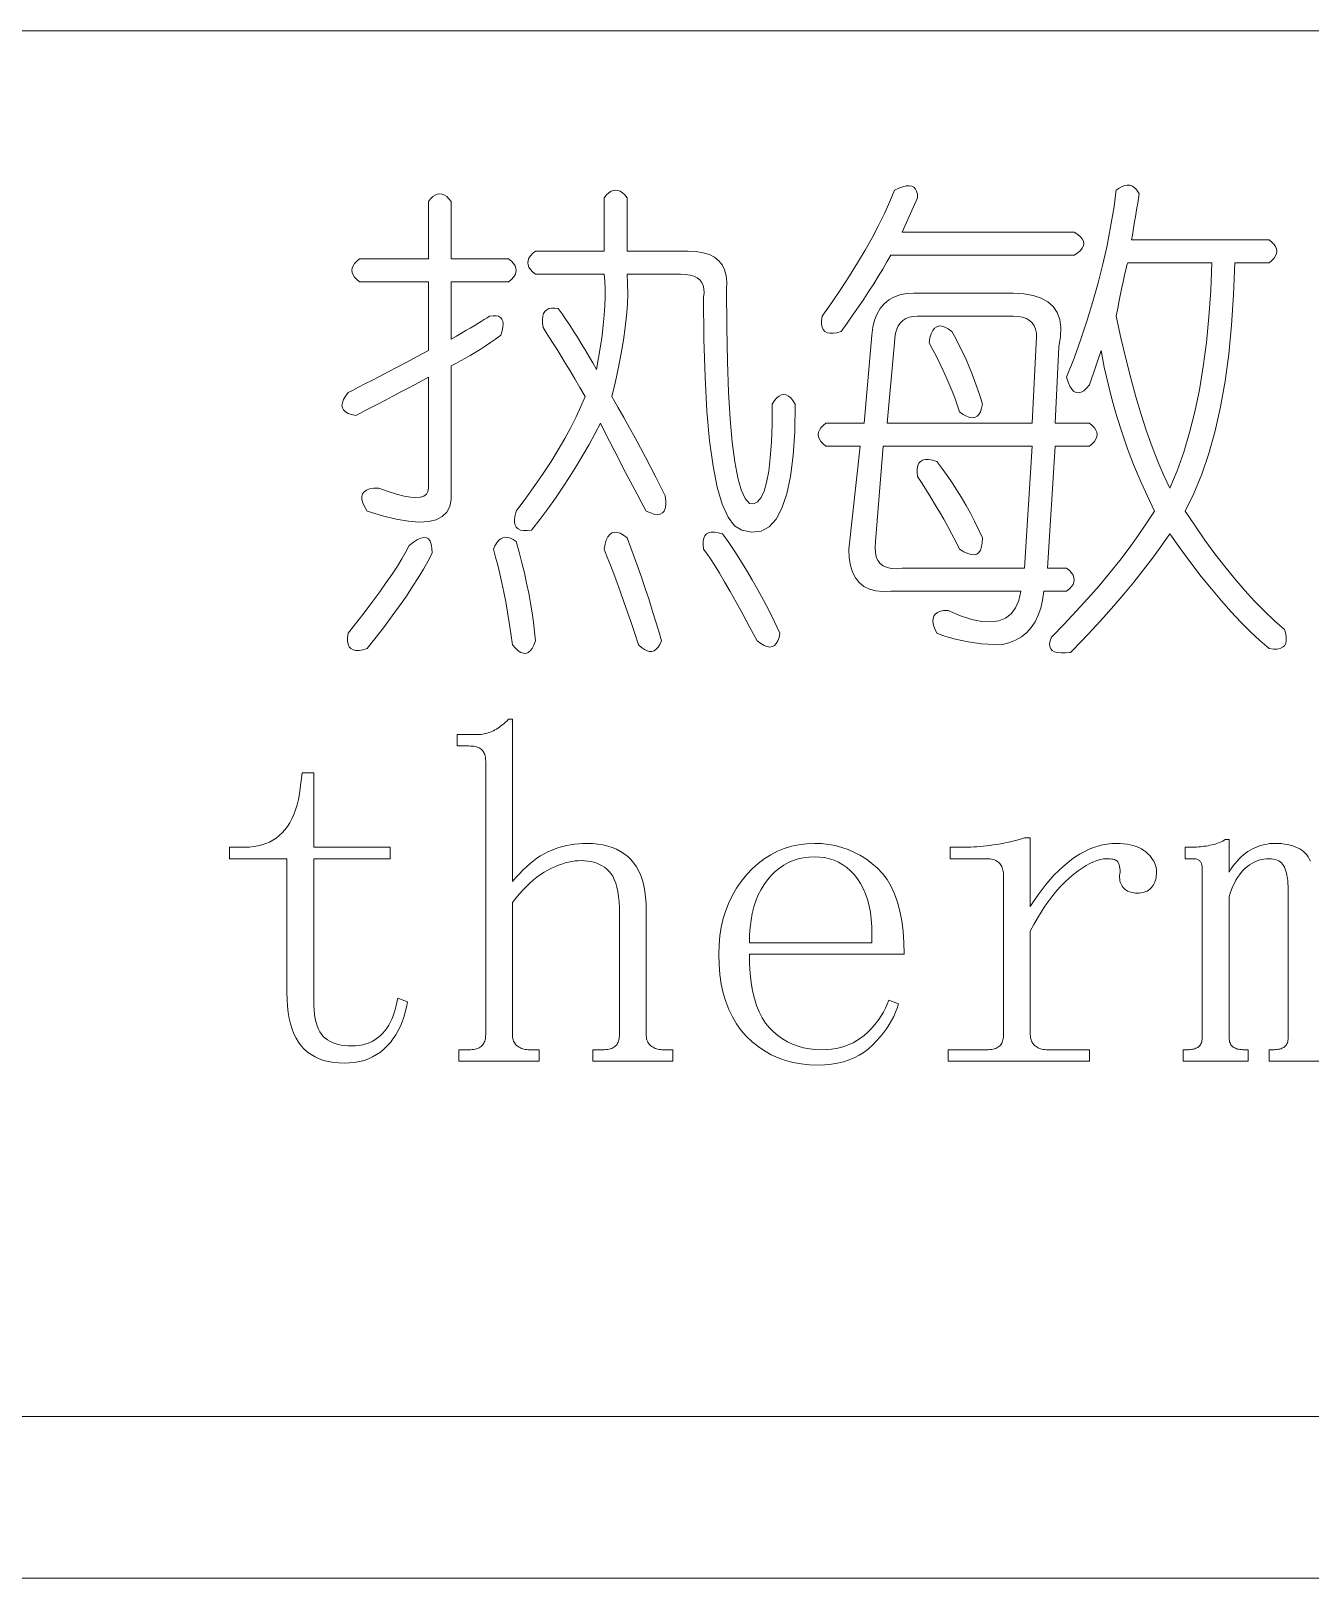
# Model space of a CAD drawing. Extents: x 1 to 297, y 1 to 210.
# Drawn here: x 252.56 to 257.53, y 28.88 to 34.9 of the extents above; entities that cross this region are included whole.
import ezdxf

# ---------------------------------------------------------------- set-up
doc = ezdxf.new("R2010")
doc.units = 0

msp = doc.modelspace()

# ---------------------------------------------------------------- linework, layer by layer
at = {"color": 7, "lineweight": 13}
for p, q in [((220.3005, 34.8983), (295.449, 34.8983)), ((220.3005, 29.5098), (295.449, 29.5098)), ((196.8717, 28.8821), (295.987, 28.8821))]:
    msp.add_line(p, q, dxfattribs=at)
for points in [[(255.919, 34.2795), (255.9359, 34.2872), (255.9511, 34.2925), (255.9644, 34.2955), (255.976, 34.2961), (255.9858, 34.2943), (255.9939, 34.2902), (256.0001, 34.2836), (256.0045, 34.2747), (256.0072, 34.2634), (256.0081, 34.2498), (255.9487, 34.116), (256.6172, 34.116), (256.6306, 34.1071), (256.641, 34.0982), (256.6485, 34.0893), (256.6529, 34.0804), (256.6544, 34.0715), (256.6529, 34.0626), (256.6485, 34.0536), (256.641, 34.0447), (256.6306, 34.0358), (256.6172, 34.0269), (255.9041, 34.0269), (255.8888, 33.9999), (255.8726, 33.9722), (255.8555, 33.944), (255.8376, 33.9152), (255.8187, 33.8858), (255.7989, 33.8557), (255.7783, 33.8251), (255.7567, 33.7939), (255.7343, 33.7621), (255.711, 33.7298), (255.6942, 33.725), (255.6795, 33.7226), (255.6668, 33.7226), (255.6563, 33.725), (255.6478, 33.7298), (255.6414, 33.7369), (255.6371, 33.7464), (255.6349, 33.7583), (255.6348, 33.7725), (255.6367, 33.7892), (255.6743, 33.8422), (255.7098, 33.8944), (255.7432, 33.9456), (255.7746, 33.996), (255.8038, 34.0455), (255.831, 34.0941), (255.8561, 34.1417), (255.8792, 34.1885), (255.9001, 34.2345)], [(256.7807, 34.2795), (256.7923, 34.2873), (256.8033, 34.2931), (256.8137, 34.2969), (256.8235, 34.2985), (256.8327, 34.298), (256.8413, 34.2955), (256.8493, 34.2909), (256.8568, 34.2842), (256.8636, 34.2755), (256.8698, 34.2646), (256.8669, 34.2468), (256.8639, 34.229), (256.8609, 34.2111), (256.8579, 34.1933), (256.855, 34.1755), (256.852, 34.1576), (256.849, 34.1398), (256.8461, 34.122), (256.8431, 34.1042), (256.8401, 34.0863), (257.375, 34.0863), (257.3857, 34.0774), (257.394, 34.0685), (257.3999, 34.0596), (257.4035, 34.0507), (257.4047, 34.0418), (257.4035, 34.0328), (257.3999, 34.0239), (257.394, 34.015), (257.3857, 34.0061), (257.375, 33.9972), (257.2412, 33.9972), (257.2367, 33.8725), (257.2288, 33.7541), (257.2176, 33.642), (257.2032, 33.536), (257.1855, 33.4363), (257.1646, 33.3429), (257.1404, 33.2557), (257.1129, 33.1747), (257.0821, 33.1), (257.0481, 33.0315), (257.0867, 32.9734), (257.1254, 32.918), (257.164, 32.8652), (257.2026, 32.8152), (257.2412, 32.7678), (257.2799, 32.723), (257.3185, 32.681), (257.3571, 32.6416), (257.3958, 32.6049), (257.4344, 32.5709), (257.4391, 32.5541), (257.4415, 32.5394), (257.4415, 32.5268), (257.4391, 32.5162), (257.4344, 32.5078), (257.4273, 32.5014), (257.4178, 32.4971), (257.4059, 32.4948), (257.3916, 32.4947), (257.375, 32.4966), (257.339, 32.5278), (257.3025, 32.562), (257.2653, 32.5991), (257.2276, 32.6392), (257.1893, 32.6823), (257.1503, 32.7284), (257.1108, 32.7774), (257.0707, 32.8294), (257.03, 32.8844), (256.9887, 32.9423), (256.9554, 32.8949), (256.9209, 32.8478), (256.8853, 32.801), (256.8484, 32.7545), (256.8104, 32.7083), (256.7712, 32.6624), (256.7308, 32.6168), (256.6892, 32.5715), (256.6464, 32.5265), (256.6024, 32.4818), (256.5829, 32.4797), (256.5662, 32.4794), (256.552, 32.4809), (256.5406, 32.4841), (256.5318, 32.4892), (256.5257, 32.496), (256.5223, 32.5046), (256.5216, 32.515), (256.5235, 32.5272), (256.5281, 32.5412), (256.5776, 32.5916), (256.625, 32.6416), (256.6703, 32.6914), (256.7135, 32.7409), (256.7547, 32.79), (256.7938, 32.8389), (256.8307, 32.8875), (256.8657, 32.9358), (256.8985, 32.9838), (256.9293, 33.0315), (256.9004, 33.0912), (256.8734, 33.1515), (256.8481, 33.2124), (256.8247, 33.2739), (256.803, 33.336), (256.7831, 33.3987), (256.7649, 33.462), (256.7486, 33.5259), (256.734, 33.5904), (256.7213, 33.6555), (256.6767, 33.5218), (256.6651, 33.5087), (256.6541, 33.4992), (256.6437, 33.4932), (256.6339, 33.4909), (256.6247, 33.492), (256.6161, 33.4968), (256.608, 33.5051), (256.6006, 33.517), (256.5938, 33.5325), (256.5876, 33.5515), (256.6162, 33.6256), (256.6428, 33.6995), (256.6673, 33.773), (256.6898, 33.8462), (256.7101, 33.9192), (256.7284, 33.9918), (256.7446, 34.0642), (256.7587, 34.1362), (256.7707, 34.208)], [(253.839, 34.012), (254.1064, 34.012), (254.1064, 34.2349), (254.1153, 34.2456), (254.1242, 34.2539), (254.1331, 34.2599), (254.1421, 34.2634), (254.151, 34.2646), (254.1599, 34.2634), (254.1688, 34.2599), (254.1777, 34.2539), (254.1866, 34.2456), (254.1955, 34.2349), (254.1955, 34.012), (254.4184, 34.012), (254.4291, 34.0031), (254.4374, 33.9942), (254.4434, 33.9853), (254.4469, 33.9764), (254.4481, 33.9675), (254.4469, 33.9586), (254.4434, 33.9496), (254.4374, 33.9407), (254.4291, 33.9318), (254.4184, 33.9229), (254.1955, 33.9229), (254.1955, 33.7), (254.2157, 33.7116), (254.2348, 33.7226), (254.2526, 33.733), (254.2692, 33.7428), (254.2847, 33.752), (254.299, 33.7607), (254.312, 33.7687), (254.3239, 33.7761), (254.3346, 33.7829), (254.3441, 33.7892), (254.3579, 33.7911), (254.3697, 33.791), (254.3793, 33.7887), (254.3869, 33.7844), (254.3924, 33.778), (254.3958, 33.7696), (254.3972, 33.759), (254.3964, 33.7464), (254.3936, 33.7317), (254.3887, 33.7149), (254.368, 33.7003), (254.3477, 33.6864), (254.3276, 33.673), (254.3079, 33.6602), (254.2884, 33.648), (254.2692, 33.6365), (254.2504, 33.6255), (254.2318, 33.6151), (254.2135, 33.6053), (254.1955, 33.596), (254.1955, 33.076), (254.1896, 33.0489), (254.1777, 33.0267), (254.1599, 33.0096), (254.1361, 32.9976), (254.1064, 32.9906), (254.0707, 32.9887), (254.0291, 32.9918), (253.9816, 33), (253.9281, 33.0132), (253.8687, 33.0315), (253.8584, 33.0484), (253.8515, 33.0636), (253.8477, 33.0769), (253.8473, 33.0885), (253.8501, 33.0983), (253.8562, 33.1064), (253.8656, 33.1126), (253.8782, 33.1171), (253.8941, 33.1197), (253.9133, 33.1206), (253.95, 33.1072), (253.9828, 33.0968), (254.0118, 33.0894), (254.0369, 33.085), (254.0581, 33.0835), (254.0755, 33.085), (254.089, 33.0894), (254.0987, 33.0968), (254.1045, 33.1072), (254.1064, 33.1206), (254.1064, 33.5515), (254.0688, 33.5313), (254.0333, 33.5123), (253.9999, 33.4944), (253.9685, 33.4778), (253.9393, 33.4623), (253.9121, 33.4481), (253.887, 33.435), (253.8639, 33.4231), (253.843, 33.4124), (253.8241, 33.4029), (253.8078, 33.4065), (253.7944, 33.4112), (253.784, 33.4172), (253.7766, 33.4243), (253.7721, 33.4326), (253.7706, 33.4421), (253.7721, 33.4528), (253.7766, 33.4647), (253.784, 33.4778), (253.7944, 33.492), (253.8136, 33.5017), (253.8354, 33.5128), (253.8599, 33.5255), (253.8871, 33.5396), (253.917, 33.5552), (253.9495, 33.5723), (253.9847, 33.5908), (254.0226, 33.6109), (254.0632, 33.6324), (254.1064, 33.6555), (254.1064, 33.9229), (253.839, 33.9229), (253.8283, 33.9318), (253.8199, 33.9407), (253.814, 33.9496), (253.8104, 33.9586), (253.8092, 33.9675), (253.8104, 33.9764), (253.814, 33.9853), (253.8199, 33.9942), (253.8283, 34.0031)], [(254.5224, 33.9526), (254.5117, 33.9615), (254.5034, 33.9704), (254.4974, 33.9794), (254.4939, 33.9883), (254.4927, 33.9972), (254.4939, 34.0061), (254.4974, 34.015), (254.5034, 34.0239), (254.5117, 34.0328), (254.5224, 34.0418), (254.7898, 34.0418), (254.7898, 34.2498), (254.7987, 34.2605), (254.8077, 34.2688), (254.8166, 34.2747), (254.8255, 34.2783), (254.8344, 34.2795), (254.8433, 34.2783), (254.8522, 34.2747), (254.8611, 34.2688), (254.8701, 34.2605), (254.879, 34.2498), (254.879, 34.0418), (255.1167, 34.0418), (255.1476, 34.0403), (255.1749, 34.0358), (255.1987, 34.0284), (255.2189, 34.018), (255.2355, 34.0046), (255.2486, 33.9883), (255.2581, 33.969), (255.2641, 33.9467), (255.2664, 33.9214), (255.2653, 33.8932), (255.2661, 33.7458), (255.2688, 33.6127), (255.2733, 33.4938), (255.2795, 33.3892), (255.2875, 33.2989), (255.2973, 33.2228), (255.3089, 33.161), (255.3223, 33.1135), (255.3375, 33.0802), (255.3544, 33.0612), (255.3713, 33.0597), (255.3865, 33.0671), (255.3999, 33.0835), (255.4115, 33.1087), (255.4212, 33.1429), (255.4293, 33.186), (255.4355, 33.238), (255.44, 33.2989), (255.4427, 33.3687), (255.4435, 33.4475), (255.4525, 33.4608), (255.4614, 33.4712), (255.4703, 33.4787), (255.4792, 33.4831), (255.4881, 33.4846), (255.497, 33.4831), (255.5059, 33.4787), (255.5149, 33.4712), (255.5238, 33.4608), (255.5327, 33.4475), (255.5306, 33.341), (255.5244, 33.2472), (255.514, 33.1662), (255.4994, 33.098), (255.4807, 33.0426), (255.4578, 33), (255.4308, 32.9701), (255.3996, 32.953), (255.3642, 32.9487), (255.3247, 32.9572), (255.2965, 32.9743), (255.2712, 33.0077), (255.2489, 33.0575), (255.2296, 33.1236), (255.2133, 33.206), (255.1999, 33.3048), (255.1895, 33.42), (255.1821, 33.5515), (255.1776, 33.6993), (255.1761, 33.8635), (255.1779, 33.8804), (255.1773, 33.8956), (255.1743, 33.9089), (255.169, 33.9205), (255.1613, 33.9303), (255.1512, 33.9384), (255.1387, 33.9446), (255.1238, 33.9491), (255.1066, 33.9517), (255.087, 33.9526), (254.879, 33.9526), (254.8811, 33.9158), (254.8813, 33.8765), (254.8799, 33.8349), (254.8766, 33.791), (254.8715, 33.7446), (254.8647, 33.6959), (254.8561, 33.6448), (254.8457, 33.5913), (254.8335, 33.5354), (254.8195, 33.4772), (254.843, 33.4359), (254.8659, 33.3952), (254.8882, 33.3551), (254.9099, 33.3155), (254.931, 33.2766), (254.9515, 33.2383), (254.9714, 33.2006), (254.9907, 33.1634), (255.0094, 33.1269), (255.0275, 33.0909), (255.0295, 33.0716), (255.0293, 33.0552), (255.0271, 33.0419), (255.0228, 33.0315), (255.0164, 33.024), (255.0079, 33.0196), (254.9974, 33.0181), (254.9848, 33.0196), (254.97, 33.024), (254.9533, 33.0315), (254.9354, 33.0643), (254.9176, 33.0974), (254.8998, 33.1309), (254.8819, 33.1646), (254.8641, 33.1986), (254.8463, 33.2329), (254.8285, 33.2676), (254.8106, 33.3025), (254.7928, 33.3377), (254.775, 33.3732), (254.7536, 33.3316), (254.731, 33.29), (254.7072, 33.2484), (254.6823, 33.2068), (254.6561, 33.1652), (254.6288, 33.1236), (254.6003, 33.082), (254.5705, 33.0404), (254.5396, 32.9988), (254.5075, 32.9572), (254.4909, 32.9553), (254.4766, 32.9554), (254.4648, 32.9576), (254.4552, 32.9619), (254.4481, 32.9683), (254.4434, 32.9768), (254.441, 32.9874), (254.441, 33), (254.4434, 33.0147), (254.4481, 33.0315), (254.4855, 33.0814), (254.5206, 33.1301), (254.5533, 33.1777), (254.5836, 33.224), (254.6115, 33.2692), (254.6371, 33.3132), (254.6603, 33.356), (254.6811, 33.3976), (254.6995, 33.438), (254.7155, 33.4772), (254.6952, 33.512), (254.6757, 33.5449), (254.6572, 33.5761), (254.6395, 33.6056), (254.6227, 33.6332), (254.6068, 33.659), (254.5918, 33.6831), (254.5777, 33.7054), (254.5644, 33.7259), (254.5521, 33.7446), (254.55, 33.7614), (254.5497, 33.7761), (254.5512, 33.7887), (254.5545, 33.7993), (254.5595, 33.8078), (254.5664, 33.8141), (254.575, 33.8185), (254.5854, 33.8207), (254.5976, 33.8208), (254.6115, 33.8189), (254.6264, 33.7978), (254.6413, 33.7761), (254.6561, 33.7538), (254.671, 33.7309), (254.6858, 33.7075), (254.7007, 33.6834), (254.7155, 33.6587), (254.7304, 33.6335), (254.7453, 33.6076), (254.7601, 33.5812), (254.7684, 33.6277), (254.7756, 33.6721), (254.7815, 33.7145), (254.7863, 33.7547), (254.7898, 33.7929), (254.7922, 33.829), (254.7934, 33.863), (254.7934, 33.895), (254.7922, 33.9248), (254.7898, 33.9526)], [(257.1521, 33.9972), (256.8253, 33.9972), (256.8221, 33.9871), (256.8187, 33.9746), (256.815, 33.9597), (256.811, 33.9425), (256.8067, 33.9229), (256.8021, 33.9009), (256.7972, 33.8765), (256.792, 33.8498), (256.7865, 33.8207), (256.7807, 33.7892), (256.7988, 33.7049), (256.8175, 33.6246), (256.8369, 33.5481), (256.8568, 33.4754), (256.8773, 33.4066), (256.8983, 33.3417), (256.92, 33.2806), (256.9423, 33.2234), (256.9652, 33.1701), (256.9887, 33.1206), (257.0171, 33.1882), (257.0428, 33.2603), (257.0658, 33.3368), (257.0862, 33.4178), (257.1038, 33.5032), (257.1188, 33.5931), (257.1312, 33.6874), (257.1408, 33.7862), (257.1478, 33.8895)], [(256.5876, 32.7195), (256.4984, 32.7195), (256.4941, 32.6853), (256.4871, 32.6541), (256.4774, 32.6259), (256.4651, 32.6006), (256.4501, 32.5783), (256.4324, 32.559), (256.4121, 32.5427), (256.389, 32.5293), (256.3633, 32.5189), (256.335, 32.5115), (256.3084, 32.5119), (256.2821, 32.5133), (256.2561, 32.5155), (256.2304, 32.5186), (256.205, 32.5226), (256.1799, 32.5275), (256.1551, 32.5333), (256.1305, 32.54), (256.1063, 32.5476), (256.0824, 32.556), (256.0748, 32.573), (256.0699, 32.5881), (256.0677, 32.6015), (256.0681, 32.6131), (256.0713, 32.6229), (256.0771, 32.6309), (256.0855, 32.6372), (256.0966, 32.6416), (256.1105, 32.6443), (256.127, 32.6452), (256.1753, 32.6245), (256.2191, 32.6101), (256.2585, 32.602), (256.2934, 32.6), (256.3238, 32.6043), (256.3498, 32.6149), (256.3714, 32.6317), (256.3885, 32.6547), (256.4011, 32.684), (256.4093, 32.7195), (255.9041, 32.7195), (255.8731, 32.7184), (255.8453, 32.7213), (255.8208, 32.7279), (255.7995, 32.7385), (255.7815, 32.7529), (255.7668, 32.7712), (255.7554, 32.7933), (255.7472, 32.8193), (255.7423, 32.8492), (255.7407, 32.8829), (255.7853, 33.284), (255.6515, 33.284), (255.6408, 33.293), (255.6325, 33.3019), (255.6266, 33.3108), (255.623, 33.3197), (255.6218, 33.3286), (255.623, 33.3375), (255.6266, 33.3464), (255.6325, 33.3554), (255.6408, 33.3643), (255.6515, 33.3732), (255.8001, 33.3732), (255.8298, 33.7149), (255.8341, 33.746), (255.8411, 33.7737), (255.8508, 33.7983), (255.8631, 33.8195), (255.8781, 33.8375), (255.8958, 33.8522), (255.9162, 33.8636), (255.9392, 33.8718), (255.9649, 33.8767), (255.9933, 33.8783), (256.3795, 33.8783), (256.4214, 33.8763), (256.458, 33.87), (256.4892, 33.8596), (256.515, 33.8451), (256.5356, 33.8263), (256.5507, 33.8035), (256.5605, 33.7764), (256.565, 33.7452), (256.5641, 33.7099), (256.5578, 33.6703), (256.543, 33.3732), (256.6767, 33.3732), (256.6874, 33.3643), (256.6957, 33.3554), (256.7016, 33.3464), (256.7052, 33.3375), (256.7064, 33.3286), (256.7052, 33.3197), (256.7016, 33.3108), (256.6957, 33.3019), (256.6874, 33.293), (256.6767, 33.284), (256.543, 33.284), (256.5132, 32.8086), (256.5876, 32.8086), (256.5982, 32.7997), (256.6066, 32.7908), (256.6125, 32.7819), (256.6161, 32.773), (256.6172, 32.764), (256.6161, 32.7551), (256.6125, 32.7462), (256.6066, 32.7373), (256.5982, 32.7284)], [(256.3795, 33.7892), (256.0081, 33.7892), (255.9912, 33.7881), (255.976, 33.785), (255.9626, 33.7798), (255.9511, 33.7725), (255.9413, 33.7632), (255.9332, 33.7517), (255.927, 33.7382), (255.9225, 33.7226), (255.9199, 33.7049), (255.919, 33.6852), (255.8893, 33.3732), (256.4538, 33.3732), (256.4687, 33.6852), (256.4705, 33.7049), (256.4699, 33.7226), (256.4669, 33.7382), (256.4615, 33.7517), (256.4538, 33.7632), (256.4437, 33.7725), (256.4312, 33.7798), (256.4164, 33.785), (256.3991, 33.7881)], [(256.0527, 33.6852), (256.0562, 33.7044), (256.061, 33.7203), (256.067, 33.7329), (256.0741, 33.7422), (256.0824, 33.7483), (256.0919, 33.7512), (256.1026, 33.7507), (256.1145, 33.747), (256.1276, 33.74), (256.1418, 33.7298), (256.1564, 33.7029), (256.1703, 33.6757), (256.1837, 33.6482), (256.1965, 33.6204), (256.2087, 33.5923), (256.2203, 33.564), (256.2313, 33.5353), (256.2417, 33.5063), (256.2515, 33.477), (256.2607, 33.4475), (256.2571, 33.4311), (256.2523, 33.4178), (256.2464, 33.4074), (256.2393, 33.3999), (256.231, 33.3955), (256.2215, 33.394), (256.2108, 33.3955), (256.1989, 33.3999), (256.1858, 33.4074), (256.1715, 33.4178), (256.1623, 33.4445), (256.1525, 33.4712), (256.1421, 33.498), (256.1311, 33.5247), (256.1195, 33.5515), (256.1074, 33.5782), (256.0946, 33.605), (256.0812, 33.6317), (256.0672, 33.6584)], [(256.4538, 33.284), (255.8744, 33.284), (255.8447, 32.9126), (255.843, 32.8902), (255.8441, 32.8704), (255.8478, 32.8533), (255.8542, 32.8389), (255.8633, 32.8272), (255.875, 32.8181), (255.8894, 32.8117), (255.9065, 32.808), (255.9263, 32.807), (255.9487, 32.8086), (256.4241, 32.8086)], [(256.0081, 33.1652), (256.0062, 33.1818), (256.0063, 33.1961), (256.0085, 33.208), (256.0129, 33.2175), (256.0193, 33.2246), (256.0277, 33.2294), (256.0383, 33.2317), (256.0509, 33.2318), (256.0656, 33.2294), (256.0824, 33.2246), (256.1029, 33.1976), (256.1228, 33.1699), (256.1421, 33.1417), (256.1609, 33.1129), (256.179, 33.0835), (256.1965, 33.0535), (256.2134, 33.0229), (256.2298, 32.9917), (256.2455, 32.9599), (256.2607, 32.9275), (256.2598, 32.9083), (256.2571, 32.8924), (256.2527, 32.8798), (256.2464, 32.8704), (256.2384, 32.8643), (256.2286, 32.8615), (256.217, 32.862), (256.2036, 32.8657), (256.1885, 32.8727), (256.1715, 32.8829), (256.1565, 32.9125), (256.1412, 32.9417), (256.1256, 32.9707), (256.1097, 32.9994), (256.0935, 33.0278), (256.0771, 33.0558), (256.0603, 33.0836), (256.0432, 33.1111), (256.0258, 33.1383)], [(254.0321, 32.8978), (254.0491, 32.9108), (254.0642, 32.9203), (254.0776, 32.9263), (254.0892, 32.9287), (254.099, 32.9275), (254.107, 32.9227), (254.1132, 32.9144), (254.1177, 32.9025), (254.1204, 32.8871), (254.1213, 32.868), (254.1054, 32.8376), (254.0874, 32.8056), (254.0673, 32.7722), (254.0452, 32.7373), (254.021, 32.7009), (253.9947, 32.663), (253.9663, 32.6236), (253.9358, 32.5828), (253.9033, 32.5404), (253.8687, 32.4966), (253.8519, 32.4919), (253.8372, 32.4895), (253.8246, 32.4895), (253.814, 32.4919), (253.8055, 32.4966), (253.7991, 32.5037), (253.7948, 32.5133), (253.7926, 32.5251), (253.7925, 32.5394), (253.7944, 32.556), (253.8289, 32.5996), (253.861, 32.641), (253.8907, 32.6804), (253.918, 32.7177), (253.943, 32.7529), (253.9656, 32.786), (253.9858, 32.8171), (254.0036, 32.8461), (254.019, 32.8729)], [(254.359, 32.8829), (254.3652, 32.8966), (254.372, 32.9079), (254.3795, 32.9168), (254.3875, 32.9233), (254.3961, 32.9275), (254.4053, 32.9293), (254.4151, 32.9287), (254.4255, 32.9257), (254.4365, 32.9203), (254.4481, 32.9126), (254.4595, 32.8713), (254.4701, 32.8306), (254.4798, 32.7905), (254.4885, 32.751), (254.4964, 32.712), (254.5034, 32.6737), (254.5095, 32.636), (254.5147, 32.5988), (254.519, 32.5623), (254.5224, 32.5263), (254.5162, 32.5101), (254.5093, 32.4972), (254.5019, 32.4876), (254.4939, 32.4812), (254.4853, 32.478), (254.476, 32.4782), (254.4662, 32.4816), (254.4558, 32.4883), (254.4448, 32.4983), (254.4333, 32.5115), (254.4272, 32.5553), (254.4208, 32.5976), (254.4141, 32.6385), (254.4071, 32.6779), (254.3998, 32.7158), (254.3923, 32.7522), (254.3844, 32.7871), (254.3762, 32.8205), (254.3677, 32.8524)], [(254.7898, 32.8829), (254.7934, 32.9021), (254.7981, 32.918), (254.8041, 32.9306), (254.8112, 32.94), (254.8195, 32.946), (254.8291, 32.9489), (254.8398, 32.9484), (254.8516, 32.9447), (254.8647, 32.9377), (254.879, 32.9275), (254.8937, 32.8887), (254.9081, 32.8496), (254.9222, 32.8103), (254.936, 32.7706), (254.9495, 32.7306), (254.9628, 32.6904), (254.9757, 32.6498), (254.9883, 32.6089), (255.0007, 32.5678), (255.0127, 32.5263), (255.0064, 32.5128), (254.9996, 32.502), (254.9922, 32.4938), (254.9842, 32.4883), (254.9755, 32.4855), (254.9663, 32.4853), (254.9565, 32.4879), (254.9461, 32.493), (254.9351, 32.5009), (254.9235, 32.5115), (254.9088, 32.5553), (254.8944, 32.5976), (254.8803, 32.6385), (254.8665, 32.6779), (254.853, 32.7158), (254.8398, 32.7522), (254.8268, 32.7871), (254.8142, 32.8205), (254.8019, 32.8524)], [(255.1761, 32.8829), (255.1742, 32.8995), (255.1743, 32.9138), (255.1766, 32.9257), (255.1809, 32.9352), (255.1873, 32.9423), (255.1957, 32.9471), (255.2063, 32.9495), (255.2189, 32.9495), (255.2336, 32.9471), (255.2504, 32.9423), (255.274, 32.909), (255.2973, 32.8746), (255.3204, 32.8389), (255.3431, 32.8021), (255.3655, 32.764), (255.3877, 32.7248), (255.4095, 32.6844), (255.4311, 32.6428), (255.4523, 32.6), (255.4733, 32.556), (255.4697, 32.5397), (255.4649, 32.5263), (255.459, 32.5159), (255.4519, 32.5085), (255.4435, 32.504), (255.434, 32.5026), (255.4233, 32.504), (255.4115, 32.5085), (255.3984, 32.5159), (255.3841, 32.5263), (255.3553, 32.5807), (255.3282, 32.6309), (255.303, 32.677), (255.2795, 32.7189), (255.2578, 32.7566), (255.2379, 32.7902), (255.2198, 32.8196), (255.2034, 32.8449), (255.1889, 32.866)], [(254.2253, 30.892), (254.2253, 30.9366), (254.2624, 30.9366), (254.2696, 30.9368), (254.2764, 30.9372), (254.2827, 30.938), (254.2886, 30.939), (254.294, 30.9403), (254.299, 30.942), (254.3035, 30.9439), (254.3076, 30.9461), (254.3112, 30.9487), (254.3144, 30.9515), (254.3172, 30.9546), (254.3198, 30.958), (254.322, 30.9617), (254.3239, 30.9657), (254.3255, 30.97), (254.3269, 30.9747), (254.3279, 30.9796), (254.3287, 30.9848), (254.3291, 30.9903), (254.3293, 30.996), (254.3293, 32.0583), (254.3291, 32.0641), (254.3287, 32.0696), (254.3279, 32.0748), (254.3269, 32.0797), (254.3255, 32.0843), (254.3239, 32.0886), (254.322, 32.0927), (254.3198, 32.0964), (254.3172, 32.0998), (254.3144, 32.1029), (254.3112, 32.1057), (254.3076, 32.1082), (254.3035, 32.1105), (254.299, 32.1124), (254.294, 32.114), (254.2886, 32.1154), (254.2827, 32.1164), (254.2764, 32.1172), (254.2696, 32.1176), (254.2624, 32.1178), (254.2178, 32.1178), (254.2178, 32.1623), (254.2995, 32.1623), (254.3055, 32.1625), (254.3114, 32.1629), (254.3174, 32.1637), (254.3233, 32.1647), (254.3293, 32.166), (254.3352, 32.1677), (254.3412, 32.1696), (254.3471, 32.1718), (254.353, 32.1744), (254.359, 32.1772), (254.3649, 32.1803), (254.3709, 32.1837), (254.3768, 32.1874), (254.3828, 32.1915), (254.3887, 32.1958), (254.3946, 32.2004), (254.4006, 32.2053), (254.4065, 32.2105), (254.4125, 32.216), (254.4184, 32.2218), (254.4333, 32.2218), (254.4333, 31.5903), (254.4467, 31.6062), (254.4602, 31.6211), (254.4737, 31.635), (254.4874, 31.648), (254.5011, 31.66), (254.5148, 31.671), (254.5287, 31.6811), (254.5426, 31.6902), (254.5566, 31.6983), (254.5707, 31.7055), (254.5849, 31.7118), (254.5994, 31.7175), (254.614, 31.7225), (254.6289, 31.7269), (254.6441, 31.7305), (254.6594, 31.7336), (254.675, 31.7359), (254.6907, 31.7376), (254.7068, 31.7386), (254.723, 31.7389), (254.7448, 31.7383), (254.7655, 31.7364), (254.7852, 31.7332), (254.8038, 31.7288), (254.8214, 31.7231), (254.838, 31.7162), (254.8535, 31.708), (254.868, 31.6985), (254.8814, 31.6878), (254.8938, 31.6758), (254.9051, 31.6624), (254.9152, 31.6477), (254.9241, 31.6315), (254.9319, 31.614), (254.9384, 31.595), (254.9438, 31.5746), (254.9479, 31.5528), (254.9509, 31.5296), (254.9527, 31.5049), (254.9533, 31.4789), (254.9533, 30.996), (254.9534, 30.9903), (254.954, 30.9848), (254.9549, 30.9796), (254.9562, 30.9747), (254.9579, 30.97), (254.9599, 30.9657), (254.9624, 30.9617), (254.9651, 30.958), (254.9683, 30.9546), (254.9718, 30.9515), (254.9757, 30.9487), (254.9797, 30.9461), (254.984, 30.9439), (254.9885, 30.942), (254.9932, 30.9403), (254.9981, 30.939), (255.0033, 30.938), (255.0087, 30.9372), (255.0143, 30.9368), (255.0201, 30.9366), (255.0573, 30.9366), (255.0573, 30.892), (254.7453, 30.892), (254.7453, 30.9366), (254.7824, 30.9366), (254.7896, 30.9368), (254.7964, 30.9372), (254.8027, 30.938), (254.8086, 30.939), (254.814, 30.9403), (254.819, 30.942), (254.8235, 30.9439), (254.8276, 30.9461), (254.8312, 30.9487), (254.8344, 30.9515), (254.8372, 30.9546), (254.8398, 30.958), (254.842, 30.9617), (254.8439, 30.9657), (254.8456, 30.97), (254.8469, 30.9747), (254.8479, 30.9796), (254.8487, 30.9848), (254.8491, 30.9903), (254.8493, 30.996), (254.8493, 31.464), (254.8489, 31.4884), (254.8476, 31.5111), (254.8456, 31.5321), (254.8427, 31.5514), (254.8391, 31.569), (254.8346, 31.5848), (254.8293, 31.599), (254.8231, 31.6114), (254.8162, 31.6222), (254.8084, 31.6312), (254.8, 31.639), (254.791, 31.6459), (254.7816, 31.652), (254.7716, 31.6573), (254.761, 31.6618), (254.75, 31.6655), (254.7385, 31.6684), (254.7264, 31.6704), (254.7138, 31.6716), (254.7007, 31.672), (254.6887, 31.6717), (254.6765, 31.6706), (254.664, 31.6687), (254.6514, 31.6661), (254.6385, 31.6628), (254.6254, 31.6587), (254.612, 31.6538), (254.5985, 31.6483), (254.5847, 31.642), (254.5707, 31.6349), (254.5566, 31.627), (254.5426, 31.618), (254.5287, 31.6079), (254.5148, 31.5969), (254.5011, 31.5848), (254.4874, 31.5716), (254.4737, 31.5574), (254.4602, 31.5422), (254.4467, 31.5259), (254.4333, 31.5086), (254.4333, 30.996), (254.4335, 30.9903), (254.434, 30.9848), (254.4349, 30.9796), (254.4362, 30.9747), (254.4379, 30.97), (254.44, 30.9657), (254.4424, 30.9617), (254.4452, 30.958), (254.4483, 30.9546), (254.4518, 30.9515), (254.4557, 30.9487), (254.4597, 30.9461), (254.464, 30.9439), (254.4685, 30.942), (254.4732, 30.9403), (254.4781, 30.939), (254.4833, 30.938), (254.4887, 30.9372), (254.4943, 30.9368), (254.5001, 30.9366), (254.5373, 30.9366), (254.5373, 30.892)], [(253.6607, 31.1298), (253.6611, 31.1096), (253.6622, 31.0908), (253.664, 31.0734), (253.6666, 31.0573), (253.67, 31.0425), (253.6741, 31.029), (253.6789, 31.0169), (253.6845, 31.0061), (253.6908, 30.9967), (253.6978, 30.9886), (253.7056, 30.9816), (253.7142, 30.9752), (253.7235, 30.9697), (253.7335, 30.9648), (253.7443, 30.9608), (253.7558, 30.9574), (253.768, 30.9548), (253.781, 30.953), (253.7948, 30.9518), (253.8093, 30.9515), (253.8238, 30.952), (253.8378, 30.9534), (253.8512, 30.9558), (253.8639, 30.9592), (253.8761, 30.9635), (253.8877, 30.9689), (253.8987, 30.9751), (253.9091, 30.9824), (253.9189, 30.9906), (253.9281, 30.9998), (253.9367, 31.0098), (253.9448, 31.0207), (253.9522, 31.0324), (253.959, 31.0449), (253.9653, 31.0583), (253.9709, 31.0724), (253.976, 31.0874), (253.9804, 31.1032), (253.9843, 31.1198), (253.9875, 31.1372), (254.0247, 31.1223), (254.0212, 31.1019), (254.0168, 31.0822), (254.0114, 31.0633), (254.0051, 31.0451), (253.9978, 31.0276), (253.9895, 31.0109), (253.9802, 30.9949), (253.97, 30.9797), (253.9588, 30.9652), (253.9467, 30.9515), (253.9337, 30.9388), (253.9198, 30.9274), (253.9051, 30.9174), (253.8896, 30.9087), (253.8733, 30.9013), (253.8562, 30.8953), (253.8383, 30.8906), (253.8195, 30.8873), (253.7999, 30.8853), (253.7796, 30.8846), (253.7578, 30.8853), (253.7372, 30.8873), (253.7177, 30.8906), (253.6993, 30.8953), (253.6821, 30.9013), (253.6659, 30.9087), (253.6508, 30.9174), (253.6369, 30.9274), (253.6241, 30.9388), (253.6124, 30.9515), (253.6018, 30.9656), (253.5923, 30.9812), (253.584, 30.9983), (253.5768, 31.0168), (253.5706, 31.0369), (253.5656, 31.0584), (253.5617, 31.0815), (253.5589, 31.106), (253.5573, 31.132), (253.5567, 31.1595), (253.5567, 31.6795), (253.3338, 31.6795), (253.3338, 31.724), (253.3933, 31.724), (253.4108, 31.7246), (253.4276, 31.7263), (253.4437, 31.7291), (253.4592, 31.733), (253.4741, 31.738), (253.4882, 31.7441), (253.5017, 31.7513), (253.5145, 31.7597), (253.5266, 31.7692), (253.5381, 31.7798), (253.5489, 31.7915), (253.5588, 31.8046), (253.5679, 31.8189), (253.5762, 31.8344), (253.5836, 31.8513), (253.5903, 31.8693), (253.5961, 31.8887), (253.6011, 31.9093), (253.6053, 31.9312), (253.6087, 31.9543), (253.6161, 32.0138), (253.6607, 32.0138), (253.6607, 31.724), (253.9578, 31.724), (253.9578, 31.6795), (253.6607, 31.6795)], [(255.3544, 31.308), (255.3552, 31.2691), (255.3575, 31.2324), (255.3614, 31.1981), (255.3669, 31.166), (255.3739, 31.1363), (255.3825, 31.1088), (255.3926, 31.0837), (255.4043, 31.0608), (255.4176, 31.0403), (255.4324, 31.022), (255.4485, 31.0058), (255.4655, 30.9913), (255.4836, 30.9785), (255.5025, 30.9674), (255.5225, 30.958), (255.5434, 30.9503), (255.5653, 30.9443), (255.5881, 30.94), (255.6119, 30.9375), (255.6367, 30.9366), (255.6557, 30.9372), (255.6741, 30.9388), (255.692, 30.9416), (255.7092, 30.9455), (255.7258, 30.9505), (255.7419, 30.9567), (255.7573, 30.9639), (255.7722, 30.9723), (255.7865, 30.9817), (255.8001, 30.9923), (255.8131, 31.0037), (255.8254, 31.0157), (255.8369, 31.0281), (255.8477, 31.0411), (255.8577, 31.0545), (255.867, 31.0685), (255.8755, 31.0831), (255.8833, 31.0981), (255.8904, 31.1137), (255.8967, 31.1298), (255.9338, 31.1149), (255.9288, 31.0986), (255.9227, 31.0824), (255.9155, 31.0662), (255.9071, 31.0501), (255.8976, 31.0341), (255.887, 31.0182), (255.8753, 31.0023), (255.8625, 30.9865), (255.8486, 30.9708), (255.8336, 30.9552), (255.8174, 30.9404), (255.8001, 30.9271), (255.7817, 30.9154), (255.7622, 30.9053), (255.7416, 30.8967), (255.7199, 30.8897), (255.6971, 30.8842), (255.6731, 30.8803), (255.648, 30.878), (255.6218, 30.8772), (255.5883, 30.8783), (255.556, 30.8816), (255.525, 30.8872), (255.4953, 30.895), (255.4668, 30.905), (255.4395, 30.9173), (255.4136, 30.9318), (255.3889, 30.9485), (255.3654, 30.9674), (255.3433, 30.9886), (255.3228, 31.0119), (255.3045, 31.0371), (255.2883, 31.0642), (255.2743, 31.0932), (255.2625, 31.1242), (255.2528, 31.1571), (255.2452, 31.1919), (255.2399, 31.2287), (255.2366, 31.2674), (255.2355, 31.308), (255.2366, 31.3446), (255.2399, 31.3798), (255.2452, 31.4138), (255.2528, 31.4465), (255.2625, 31.478), (255.2743, 31.5082), (255.2883, 31.5371), (255.3045, 31.5648), (255.3228, 31.5912), (255.3433, 31.6163), (255.3653, 31.6396), (255.3883, 31.6605), (255.4122, 31.6788), (255.4372, 31.6948), (255.4631, 31.7083), (255.4899, 31.7193), (255.5177, 31.7279), (255.5465, 31.734), (255.5763, 31.7377), (255.607, 31.7389), (255.6348, 31.7379), (255.662, 31.735), (255.6883, 31.7302), (255.714, 31.7235), (255.7388, 31.7148), (255.763, 31.7041), (255.7864, 31.6916), (255.809, 31.6771), (255.8309, 31.6607), (255.8521, 31.6423), (255.8719, 31.6216), (255.8896, 31.5981), (255.9052, 31.5717), (255.9187, 31.5425), (255.9301, 31.5105), (255.9395, 31.4756), (255.9468, 31.438), (255.952, 31.3975), (255.9551, 31.3542), (255.9561, 31.308)], [(256.4464, 31.4938), (256.4614, 31.517), (256.4766, 31.5391), (256.492, 31.5601), (256.5076, 31.5799), (256.5235, 31.5987), (256.5396, 31.6163), (256.5559, 31.6329), (256.5724, 31.6483), (256.5891, 31.6626), (256.6061, 31.6758), (256.6233, 31.6878), (256.6404, 31.6985), (256.6577, 31.708), (256.675, 31.7162), (256.6925, 31.7231), (256.71, 31.7288), (256.7275, 31.7332), (256.7452, 31.7364), (256.7629, 31.7383), (256.7807, 31.7389), (256.7952, 31.7386), (256.8091, 31.7376), (256.8223, 31.7359), (256.8348, 31.7336), (256.8466, 31.7305), (256.8578, 31.7269), (256.8683, 31.7225), (256.8781, 31.7175), (256.8873, 31.7118), (256.8958, 31.7055), (256.9036, 31.6987), (256.9106, 31.6917), (256.9167, 31.6844), (256.922, 31.6769), (256.9265, 31.6693), (256.9301, 31.6613), (256.933, 31.6532), (256.9351, 31.6449), (256.9363, 31.6363), (256.9367, 31.6275), (256.9365, 31.6202), (256.9359, 31.6132), (256.935, 31.6065), (256.9337, 31.6001), (256.932, 31.594), (256.93, 31.5883), (256.9276, 31.5828), (256.9248, 31.5776), (256.9217, 31.5727), (256.9181, 31.568), (256.9142, 31.5638), (256.9099, 31.56), (256.9053, 31.5567), (256.9003, 31.5538), (256.8949, 31.5513), (256.8892, 31.5493), (256.883, 31.5478), (256.8765, 31.5467), (256.8697, 31.546), (256.8624, 31.5458), (256.8552, 31.546), (256.8483, 31.5467), (256.8418, 31.5478), (256.8357, 31.5493), (256.8299, 31.5513), (256.8245, 31.5538), (256.8195, 31.5567), (256.8149, 31.56), (256.8106, 31.5638), (256.8067, 31.568), (256.8033, 31.5727), (256.8003, 31.5776), (256.7979, 31.5828), (256.796, 31.5883), (256.7946, 31.594), (256.7938, 31.6001), (256.7934, 31.6065), (256.7936, 31.6132), (256.7943, 31.6202), (256.7956, 31.6275), (256.7955, 31.6319), (256.7953, 31.6361), (256.7949, 31.6402), (256.7944, 31.6441), (256.7937, 31.6479), (256.7929, 31.6515), (256.7919, 31.655), (256.7908, 31.6584), (256.7895, 31.6616), (256.7881, 31.6646), (256.7863, 31.6674), (256.784, 31.67), (256.781, 31.6722), (256.7774, 31.6741), (256.7733, 31.6758), (256.7685, 31.6771), (256.7632, 31.6781), (256.7572, 31.6789), (256.7507, 31.6793), (256.7436, 31.6795), (256.7314, 31.6787), (256.7188, 31.6765), (256.7056, 31.6728), (256.6919, 31.6676), (256.6776, 31.6609), (256.6629, 31.6527), (256.6476, 31.6431), (256.6318, 31.6319), (256.6155, 31.6193), (256.5987, 31.6052), (256.5818, 31.5897), (256.5653, 31.5731), (256.5491, 31.5553), (256.5333, 31.5363), (256.5179, 31.516), (256.5029, 31.4947), (256.4882, 31.4721), (256.4739, 31.4483), (256.46, 31.4233), (256.4464, 31.3972), (256.4464, 30.996), (256.4466, 30.9903), (256.4471, 30.9848), (256.4481, 30.9796), (256.4494, 30.9747), (256.451, 30.97), (256.4531, 30.9657), (256.4555, 30.9617), (256.4583, 30.958), (256.4615, 30.9546), (256.465, 30.9515), (256.4688, 30.9487), (256.4729, 30.9461), (256.4771, 30.9439), (256.4816, 30.942), (256.4863, 30.9403), (256.4913, 30.939), (256.4964, 30.938), (256.5018, 30.9372), (256.5074, 30.9368), (256.5133, 30.9366), (256.6767, 30.9366), (256.6767, 30.892), (256.127, 30.892), (256.127, 30.9366), (256.2755, 30.9366), (256.2827, 30.9368), (256.2895, 30.9372), (256.2958, 30.938), (256.3017, 30.939), (256.3071, 30.9403), (256.3121, 30.942), (256.3166, 30.9439), (256.3207, 30.9461), (256.3244, 30.9487), (256.3275, 30.9515), (256.3304, 30.9546), (256.3329, 30.958), (256.3351, 30.9617), (256.3371, 30.9657), (256.3387, 30.97), (256.34, 30.9747), (256.3411, 30.9796), (256.3418, 30.9848), (256.3423, 30.9903), (256.3424, 30.996), (256.3424, 31.6126), (256.3423, 31.6184), (256.3418, 31.6241), (256.3411, 31.6294), (256.34, 31.6346), (256.3387, 31.6395), (256.3371, 31.6443), (256.3351, 31.6488), (256.3329, 31.653), (256.3304, 31.6571), (256.3275, 31.6609), (256.3244, 31.6644), (256.3207, 31.6676), (256.3166, 31.6704), (256.3121, 31.6728), (256.3071, 31.6748), (256.3017, 31.6765), (256.2958, 31.6778), (256.2895, 31.6787), (256.2827, 31.6793), (256.2755, 31.6795), (256.1344, 31.6795), (256.1344, 31.724), (256.1938, 31.724), (256.2044, 31.7242), (256.2154, 31.7245), (256.2267, 31.725), (256.2384, 31.7258), (256.2505, 31.7268), (256.2629, 31.7281), (256.2757, 31.7295), (256.2889, 31.7312), (256.3025, 31.7331), (256.3164, 31.7352), (256.3302, 31.7375), (256.3433, 31.7398), (256.3557, 31.7422), (256.3675, 31.7447), (256.3786, 31.7473), (256.3891, 31.7499), (256.3988, 31.7526), (256.4079, 31.7554), (256.4164, 31.7583), (256.4241, 31.7612), (256.4464, 31.7612)], [(255.8298, 31.3526), (255.8306, 31.3845), (255.83, 31.4149), (255.8279, 31.4437), (255.8245, 31.4709), (255.8196, 31.4965), (255.8133, 31.5207), (255.8057, 31.5432), (255.7966, 31.5642), (255.786, 31.5836), (255.7741, 31.6015), (255.7611, 31.6177), (255.7472, 31.6322), (255.7326, 31.645), (255.7171, 31.6561), (255.7008, 31.6655), (255.6836, 31.6732), (255.6657, 31.6792), (255.6469, 31.6835), (255.6274, 31.686), (255.607, 31.6869), (255.5851, 31.686), (255.564, 31.6833), (255.5438, 31.6789), (255.5244, 31.6726), (255.5058, 31.6646), (255.488, 31.6548), (255.471, 31.6432), (255.4548, 31.6299), (255.4395, 31.6147), (255.425, 31.5978), (255.4116, 31.5793), (255.3996, 31.5594), (255.389, 31.5383), (255.3798, 31.5157), (255.3721, 31.4919), (255.3657, 31.4667), (255.3608, 31.4402), (255.3572, 31.4123), (255.3551, 31.3831), (255.3544, 31.3526)]]:
    msp.add_lwpolyline(points, close=True, dxfattribs=at)
msp.add_lwpolyline([(257.6276, 30.892), (257.375, 30.892), (257.375, 30.9366), (257.3898, 30.9366), (257.3956, 30.9367), (257.4011, 30.9371), (257.4063, 30.9376), (257.4112, 30.9384), (257.4158, 30.9394), (257.4201, 30.9406), (257.4242, 30.9421), (257.4279, 30.9437), (257.4313, 30.9456), (257.4344, 30.9478), (257.4372, 30.9502), (257.4398, 30.953), (257.442, 30.9561), (257.4439, 30.9596), (257.4456, 30.9635), (257.4469, 30.9678), (257.4479, 30.9725), (257.4487, 30.9775), (257.4491, 30.9829), (257.4493, 30.9886), (257.4493, 31.5458), (257.4491, 31.5588), (257.4487, 31.5712), (257.4479, 31.5829), (257.4469, 31.5939), (257.4456, 31.6043), (257.4439, 31.614), (257.442, 31.623), (257.4398, 31.6313), (257.4372, 31.639), (257.4344, 31.646), (257.4312, 31.6524), (257.4273, 31.6581), (257.4228, 31.6631), (257.4178, 31.6674), (257.4121, 31.6711), (257.4059, 31.6741), (257.399, 31.6765), (257.3916, 31.6781), (257.3836, 31.6791), (257.375, 31.6795), (257.3647, 31.6791), (257.3546, 31.678), (257.3448, 31.6761), (257.3352, 31.6735), (257.3258, 31.6702), (257.3166, 31.6661), (257.3076, 31.6613), (257.2989, 31.6557), (257.2904, 31.6494), (257.2821, 31.6423), (257.2741, 31.6345), (257.2665, 31.626), (257.2593, 31.6167), (257.2524, 31.6067), (257.2459, 31.5959), (257.2398, 31.5844), (257.234, 31.5721), (257.2286, 31.5591), (257.2236, 31.5454), (257.219, 31.5309), (257.219, 30.9886), (257.2191, 30.9829), (257.2196, 30.9775), (257.2203, 30.9725), (257.2213, 30.9678), (257.2227, 30.9635), (257.2243, 30.9596), (257.2263, 30.9561), (257.2285, 30.953), (257.231, 30.9502), (257.2338, 30.9478), (257.237, 30.9456), (257.2404, 30.9437), (257.2441, 30.9421), (257.2481, 30.9406), (257.2524, 30.9394), (257.257, 30.9384), (257.2619, 30.9376), (257.2671, 30.9371), (257.2726, 30.9367), (257.2784, 30.9366), (257.2933, 30.9366), (257.2933, 30.892), (257.0407, 30.892), (257.0407, 30.9366), (257.0555, 30.9366), (257.0613, 30.9367), (257.0668, 30.9371), (257.0721, 30.9376), (257.0769, 30.9384), (257.0815, 30.9394), (257.0858, 30.9406), (257.0899, 30.9421), (257.0936, 30.9437), (257.097, 30.9456), (257.1001, 30.9478), (257.1029, 30.9502), (257.1055, 30.953), (257.1077, 30.9561), (257.1096, 30.9596), (257.1113, 30.9635), (257.1126, 30.9678), (257.1136, 30.9725), (257.1144, 30.9775), (257.1148, 30.9829), (257.115, 30.9886), (257.115, 31.6349), (257.1149, 31.6392), (257.1147, 31.6434), (257.1143, 31.6473), (257.1138, 31.6509), (257.1131, 31.6544), (257.1123, 31.6576), (257.1113, 31.6606), (257.1102, 31.6634), (257.109, 31.666), (257.1075, 31.6683), (257.1059, 31.6704), (257.104, 31.6723), (257.1017, 31.674), (257.0992, 31.6755), (257.0964, 31.6767), (257.0933, 31.6777), (257.0899, 31.6785), (257.0862, 31.679), (257.0822, 31.6794), (257.0779, 31.6795), (257.0481, 31.6795), (257.0481, 31.724), (257.0704, 31.724), (257.0779, 31.7241), (257.0853, 31.7243), (257.0927, 31.7247), (257.1001, 31.7252), (257.1075, 31.7259), (257.115, 31.7267), (257.1224, 31.7277), (257.1299, 31.7288), (257.1373, 31.7301), (257.1447, 31.7315), (257.152, 31.733), (257.159, 31.7347), (257.1656, 31.7366), (257.172, 31.7386), (257.1781, 31.7408), (257.1839, 31.7431), (257.1894, 31.7455), (257.1946, 31.7481), (257.1995, 31.7509), (257.2041, 31.7538), (257.219, 31.7538), (257.219, 31.6275), (257.2265, 31.639), (257.2341, 31.6499), (257.2419, 31.6601), (257.2499, 31.6697), (257.258, 31.6785), (257.2662, 31.6868), (257.2746, 31.6943), (257.2832, 31.7012), (257.2919, 31.7074), (257.3007, 31.7129), (257.3097, 31.7178), (257.3188, 31.7223), (257.3281, 31.7262), (257.3376, 31.7295), (257.3471, 31.7324), (257.3568, 31.7347), (257.3667, 31.7366), (257.3768, 31.7379), (257.3869, 31.7386), (257.3973, 31.7389), (257.4103, 31.7386), (257.4228, 31.7379), (257.4347, 31.7366), (257.446, 31.7347), (257.4567, 31.7324), (257.4668, 31.7295), (257.4763, 31.7262), (257.4852, 31.7223), (257.4935, 31.7178), (257.5013, 31.7129), (257.5084, 31.7074), (257.5149, 31.7012), (257.5209, 31.6943), (257.5262, 31.6868), (257.531, 31.6785), (257.5352, 31.6697)], dxfattribs=at)

doc.saveas('drawing.dxf')
